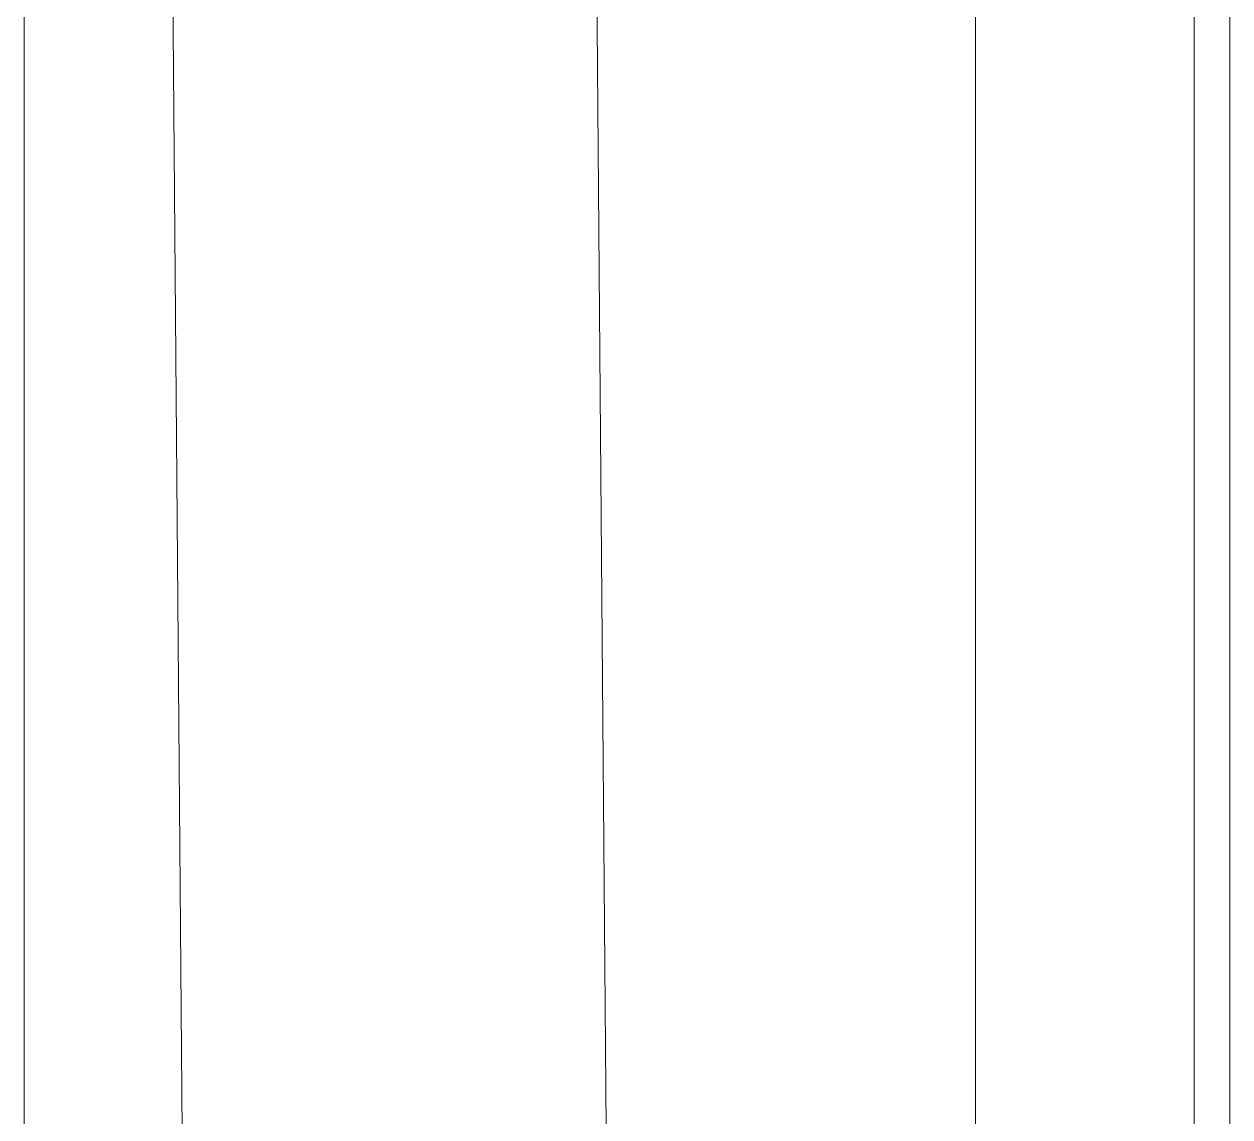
# Model space of a CAD drawing. Header units: millimetres. Extents: x 0 to 1189, y 0 to 841.
# Drawn here: x 875.227 to 876.649, y 562.065 to 563.354 of the extents above; entities that cross this region are included whole.
import ezdxf

# ---------------------------------------------------------------- set-up
doc = ezdxf.new("R2010")
doc.units = ezdxf.units.MM

msp = doc.modelspace()

# ---------------------------------------------------------------- linework, layer by layer
at = {"color": 7, "lineweight": 0}
for points in [[(875.227337, 548.971609), (875.227337, 568.81664)], [(876.349339, 564.387633), (876.349339, 547.387607)], [(876.607339, 547.387607), (876.607339, 564.387633)], [(876.649339, 564.387633), (876.649339, 547.387607)], [(875.397337, 564.070632), (875.418337, 561.468628)], [(875.397337, 564.070632), (875.418337, 561.468628)], [(875.918338, 561.472628), (875.897338, 564.074632)], [(875.918338, 561.472628), (875.897338, 564.074632)]]:
    msp.add_lwpolyline(points, dxfattribs=at)

doc.saveas('drawing.dxf')
